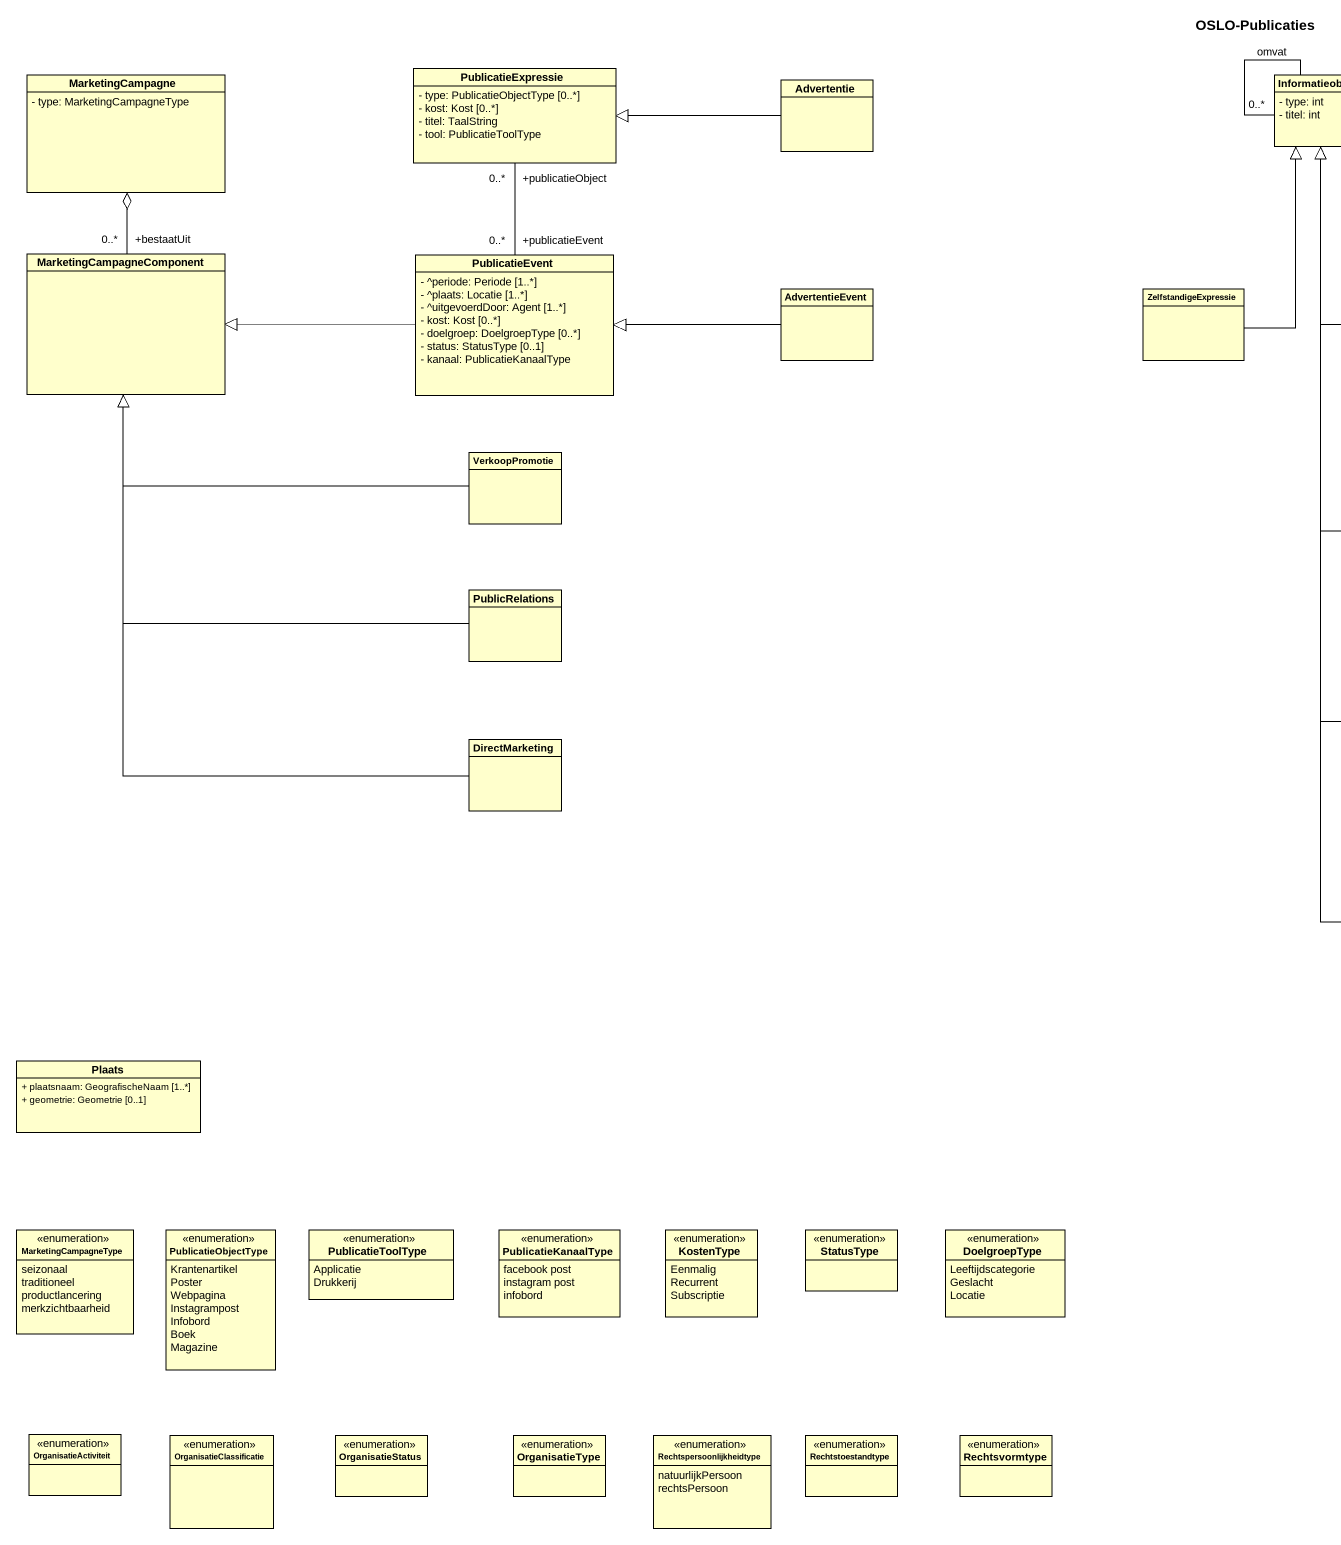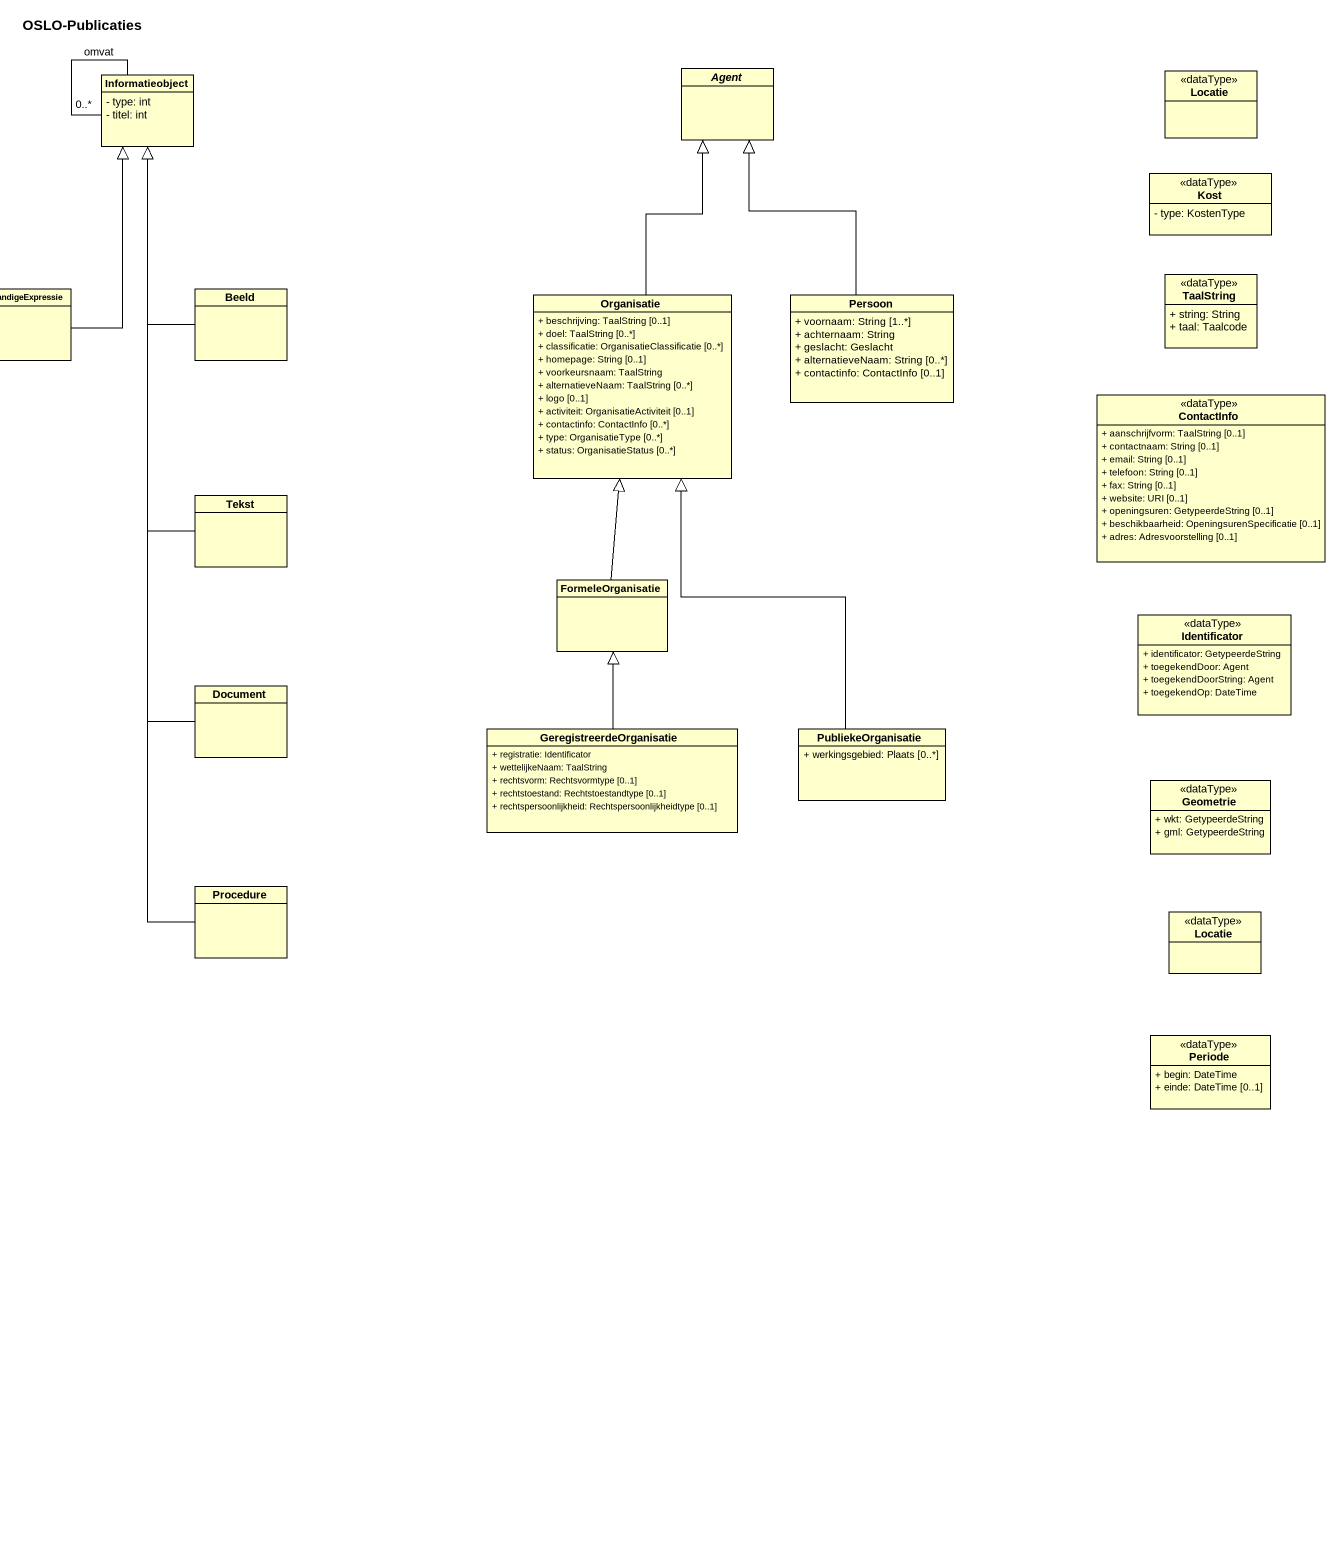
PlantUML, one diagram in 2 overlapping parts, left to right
@startuml
title OSLO-Publicaties
hide circle
hide empty members
skinparam classAttributeIconSize 0
class MarketingCampagne {
  - type: MarketingCampagneType
}
class PublicatieExpressie {
  - type: PublicatieObjectType [0..*]
  - kost: Kost [0..*]
  - titel: TaalString
  - tool: PublicatieToolType
}
class Advertentie
class Informatieobject {
  - type: int
  - titel: int
}
abstract class "Agent" as Agent_
class Locatie <<dataType>>
class Kost <<dataType>> {
  - type: KostenType
}
class MarketingCampagneComponent
class PublicatieEvent {
  - ^periode: Periode [1..*]
  - ^plaats: Locatie [1..*]
  - ^uitgevoerdDoor: Agent [1..*]
  - kost: Kost [0..*]
  - doelgroep: DoelgroepType [0..*]
  - status: StatusType [0..1]
  - kanaal: PublicatieKanaalType
}
class TaalString <<dataType>> {
  + string: String
  + taal: Taalcode
}
class AdvertentieEvent
class ZelfstandigeExpressie
class Beeld
class Organisatie {
  + beschrijving: TaalString [0..1]
  + doel: TaalString [0..*]
  + classificatie: OrganisatieClassificatie [0..*]
  + homepage: String [0..1]
  + voorkeursnaam: TaalString
  + alternatieveNaam: TaalString [0..*]
  + logo [0..1]
  + activiteit: OrganisatieActiviteit [0..1]
  + contactinfo: ContactInfo [0..*]
  + type: OrganisatieType [0..*]
  + status: OrganisatieStatus [0..*]
}
class Persoon {
  + voornaam: String [1..*]
  + achternaam: String
  + geslacht: Geslacht
  + alternatieveNaam: String [0..*]
  + contactinfo: ContactInfo [0..1]
}
class ContactInfo <<dataType>> {
  + aanschrijfvorm: TaalString [0..1]
  + contactnaam: String [0..1]
  + email: String [0..1]
  + telefoon: String [0..1]
  + fax: String [0..1]
  + website: URI [0..1]
  + openingsuren: GetypeerdeString [0..1]
  + beschikbaarheid: OpeningsurenSpecificatie [0..1]
  + adres: Adresvoorstelling [0..1]
}
class VerkoopPromotie
class Tekst
class PublicRelations
class FormeleOrganisatie
class Identificator <<dataType>> {
  + identificator: GetypeerdeString
  + toegekendDoor: Agent
  + toegekendDoorString: Agent
  + toegekendOp: DateTime
}
class Document
class DirectMarketing
class GeregistreerdeOrganisatie {
  + registratie: Identificator
  + wettelijkeNaam: TaalString
  + rechtsvorm: Rechtsvormtype [0..1]
  + rechtstoestand: Rechtstoestandtype [0..1]
  + rechtspersoonlijkheid: Rechtspersoonlijkheidtype [0..1]
}
class PubliekeOrganisatie {
  + werkingsgebied: Plaats [0..*]
}
class Geometrie <<dataType>> {
  + wkt: GetypeerdeString
  + gml: GetypeerdeString
}
class Procedure
class "Locatie" as Locatie_2 <<dataType>>
class Plaats {
  + plaatsnaam: GeografischeNaam [1..*]
  + geometrie: Geometrie [0..1]
}
class Periode <<dataType>> {
  + begin: DateTime
  + einde: DateTime [0..1]
}
enum MarketingCampagneType {
  seizonaal
  traditioneel
  productlancering
  merkzichtbaarheid
}
enum PublicatieObjectType {
  Krantenartikel
  Poster
  Webpagina
  Instagrampost
  Infobord
  Boek
  Magazine
}
enum PublicatieToolType {
  Applicatie
  Drukkerij
}
enum PublicatieKanaalType {
  facebook post
  instagram post
  infobord
}
enum KostenType {
  Eenmalig
  Recurrent
  Subscriptie
}
enum StatusType
enum DoelgroepType {
  Leeftijdscategorie
  Geslacht
  Locatie
}
enum OrganisatieActiviteit
enum OrganisatieClassificatie
enum OrganisatieStatus
enum OrganisatieType
enum Rechtspersoonlijkheidtype {
  natuurlijkPersoon
  rechtsPersoon
}
enum Rechtstoestandtype
enum Rechtsvormtype
PublicatieExpressie "+publicatieObject\n0..*" -- "+publicatieEvent\n0..*" PublicatieEvent
Advertentie -left-|> PublicatieExpressie
Informatieobject -- "0..*" Informatieobject : omvat
MarketingCampagneComponent "+bestaatUit\n0..*" -up-o MarketingCampagne
PublicatieEvent -left-|> MarketingCampagneComponent
AdvertentieEvent -left-|> PublicatieEvent
ZelfstandigeExpressie -up-|> Informatieobject
Beeld -up-|> Informatieobject
Organisatie -up-|> Agent_
Persoon -up-|> Agent_
VerkoopPromotie -left-|> MarketingCampagneComponent
Tekst -up-|> Informatieobject
PublicRelations -up-|> MarketingCampagneComponent
FormeleOrganisatie -up-|> Organisatie
Document -up-|> Informatieobject
DirectMarketing -up-|> MarketingCampagneComponent
GeregistreerdeOrganisatie -up-|> FormeleOrganisatie
PubliekeOrganisatie -up-|> Organisatie
Procedure -up-|> Informatieobject
@enduml
